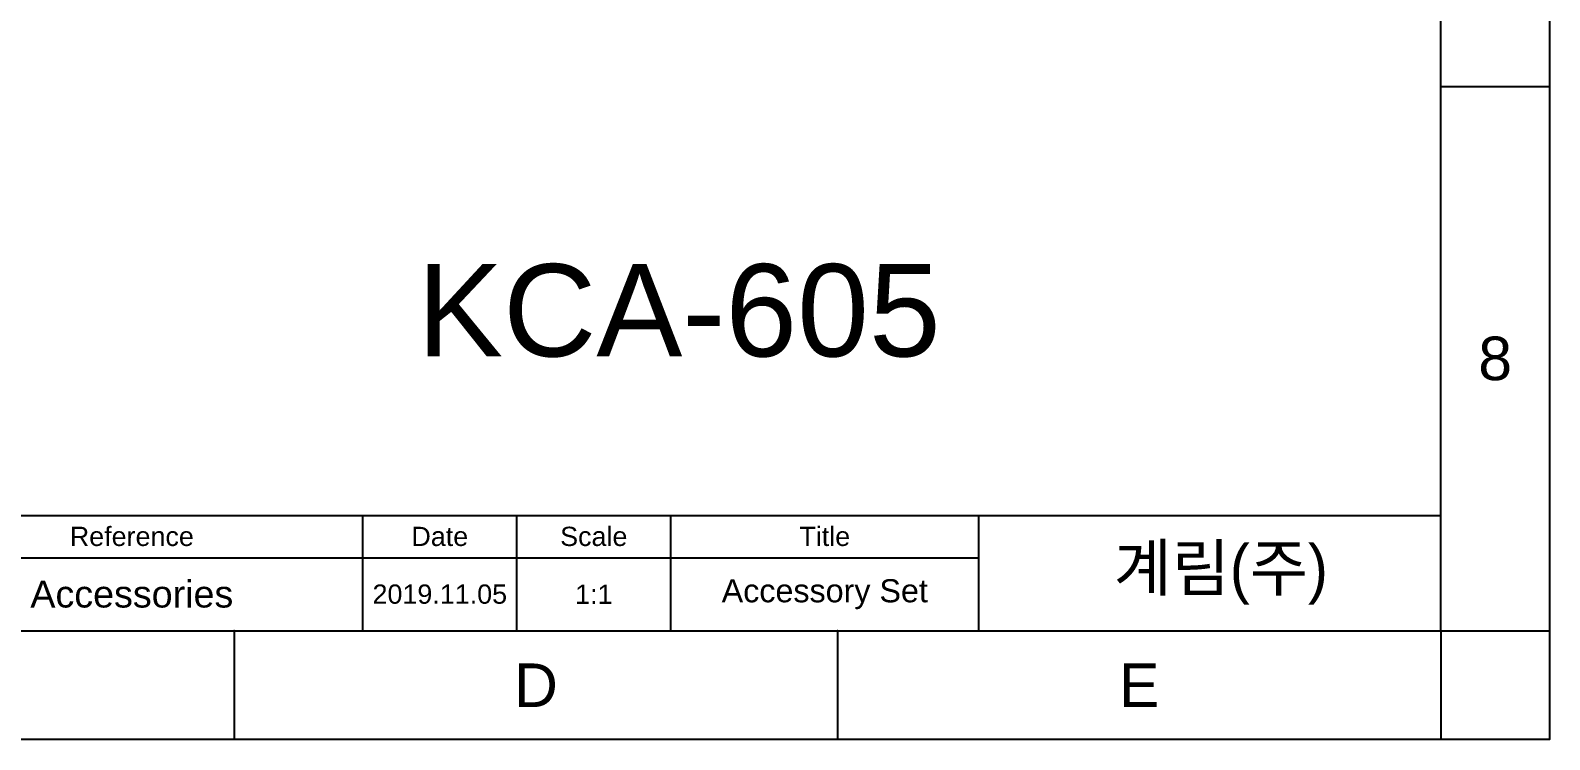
# Model space of a CAD drawing. Header units: millimetres. Extents: x 2411 to 3461, y 1233 to 2718.
# Drawn here: x 2967.5 to 3460.8, y 1233.2 to 1463.5 of the extents above; entities that cross this region are included whole.
import ezdxf

# ---------------------------------------------------------------- set-up
doc = ezdxf.new("R2010")
doc.units = ezdxf.units.MM
doc.layers.add('form22', color=7, linetype='Continuous')
doc.layers.add('main', color=7, linetype='Continuous')
doc.styles.add('Arial Regular', font='arial.ttf')
doc.styles.get("Standard").update_dxf_attribs({"font": 'arial.ttf'})

msp = doc.modelspace()

# ---------------------------------------------------------------- linework, layer by layer
at = {"layer": 'form22'}
for p, q in [((3425.44, 1268.51), (3425.44, 2682.65)), ((3425.44, 1445.28), (3460.79, 1445.28)), ((2749.19, 1306.01), (3425.44, 1306.01)), ((3075.44, 1268.51), (3075.44, 1306.01)), ((3075.44, 1268.51), (3075.44, 1306.01)), ((3075.44, 1268.51), (3075.44, 1306.01)), ((3125.44, 1268.51), (3125.44, 1306.01)), ((3175.44, 1268.51), (3175.44, 1306.01)), ((3275.44, 1268.51), (3275.44, 1306.01)), ((2925.44, 1292.26), (3275.44, 1292.26)), ((2446.15, 1268.51), (3425.44, 1268.51)), ((3033.72, 1268.51), (3033.72, 1233.16)), ((3229.58, 1268.51), (3229.58, 1233.16)), ((3425.44, 1268.51), (3425.44, 1233.16)), ((3425.44, 1268.51), (3460.79, 1268.51))]:
    msp.add_line(p, q, dxfattribs=at)
msp.add_lwpolyline([(2410.79, 2718), (3460.79, 2718), (3460.79, 1233.16), (2410.79, 1233.16)], close=True, dxfattribs=at)
for p in [(3460.79, 1445.28), (3033.72, 1268.51), (3229.58, 1268.51)]:
    msp.add_point(p, dxfattribs=at)

# ---------------------------------------------------------------- texts
at = {"layer": 'form22', "attachment_point": 5}
for s, width, insert, char_height in [('8', 50, (3443.12, 1356.89), 14.14), ('Reference', 60, (3000.44, 1299.13), 6.25), ('Date', 20, (3100.44, 1299.13), 6.25), ('Scale', 20, (3150.44, 1299.13), 6.25), ('Title', 40, (3225.44, 1299.13), 6.25), ('{\\fHYGothic-Medium|b0|i0|c129|p18;계림(주)}', 139.5892, (3354.06, 1286.71), 15), ('Accessories', 128.2482, (3000.44, 1280.38), 8.75), ('2019.11.05', 20, (3100.44, 1280.38), 6.25), ('1:1', 20, (3150.44, 1280.38), 6.25), ('Accessory Set', 108.8486, (3225.44, 1280.38), 7.5), ('D', 10, (3131.65, 1250.83), 14.14), ('E', 10, (3327.51, 1250.83), 14.14)]:
    msp.add_mtext_dynamic_manual_height_columns(s, width=width, gutter_width=12.5, heights=[0], dxfattribs=dict(at, insert=insert, char_height=char_height))
at = {"layer": 'main', "insert": (3093.05, 1387.62), "char_height": 30, "attachment_point": 1, "style": 'Arial Regular'}
msp.add_mtext_dynamic_manual_height_columns('KCA-605', width=210.7264, gutter_width=12.5, heights=[0], dxfattribs=at)

doc.saveas('drawing.dxf')
